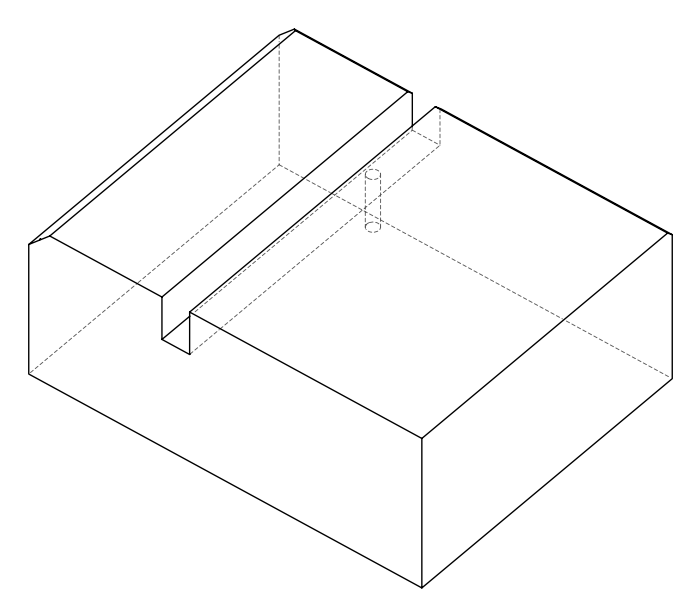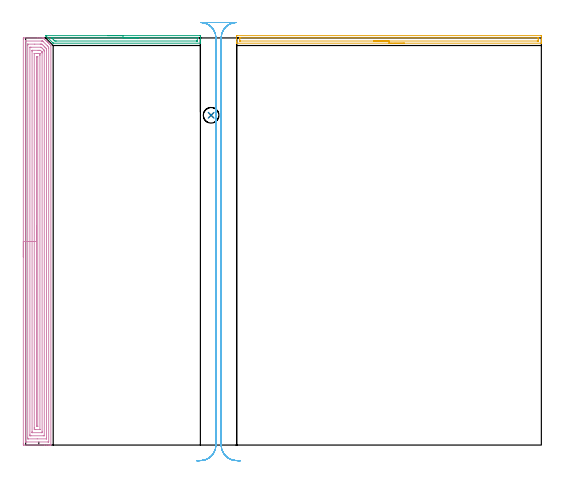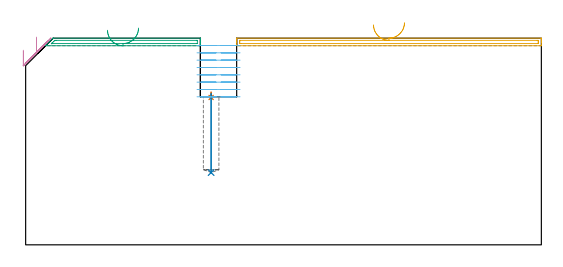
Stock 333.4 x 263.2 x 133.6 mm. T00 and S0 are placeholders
(PLAN: 6 operations, 3 tool changes, 30.2 min)
(1 SPOT_DRILL | STEP1POCKET | NXT0321_9005460120000 | 0.04 min | 4170 mm3)
(2 DRILL_BLIND_HOLE_INTO_CENTER | STEP1POCKET | NXT0301_072 | 0.21 min | 3874 mm3)
(3 AREA_MILL | FG_CHAMFER_SURFACE | UGT0205_001 | 1.75 min | 1281 mm3)
(4 AREA_MILL_1 | FG_CHAMFER_SURFACE_1 | UGT0205_001 | 14.94 min | 41618 mm3)
(5 AREA_MILL_2 | FG_CHAMFER_SURFACE_2 | UGT0205_001 | 3.33 min | 2406 mm3)
(6 MILL_RECTANGULAR_SLOT | SLOT_RECTANGULAR | UGT0201_094 | Follow Part, ap 5, ae 75% | 9.97 min | 229276 mm3)
(TOOL NXT0321_9005460120000 | NC Spot Drill, 142deg, 12mm, Carbide, Uncoated | D12 PA142 FL30 Z2)
(TOOL NXT0301_072 | Carbide Drill 10.1mm [860.1-1010-051A1-MM 2214] | D10.1 PA140 FL71 Z2)
(TOOL UGT0205_001 | Chamfer Mill 20 x 3 x 45 deg. | D20 FL50 Z2)
(TOOL UGT0201_094 | End mill 20 mm | D20 FL38 Z4)
(OP 1 SPOT_DRILL)
G17 G21 G94 G90
T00 M6
G54
G17 G0 G90 X119.9 Y213.2 S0 M3
G43 Z143.6 H0
G94 G81 G98 Z95.265 F250. R98.7
G80
M5
M2
(OP 2 DRILL_BLIND_HOLE_INTO_CENTER)
G17 G21 G94 G90
T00 M6
G54
G17 G0 G90 X119.9 Y213.2 S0 M3
G43 Z143.6 H1
G94 G81 G98 Z46.7 F250. R97.7
G80
M5
M2
(OP 3 AREA_MILL)
G17 G21 G94 G90
T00 M6
G54
G17 G0 G90 X52.95 Y264.7 S1061 M3
G43 Z143.6 H0
Z138.7
G94 G1 X52.988 Z137.828 F250.
X53.102 Z136.964
X53.291 Z136.112
X53.553 Z135.28
X53.887 Z134.474
X54.29 Z133.7
X54.759 Z132.964
X55.29 Z132.272
X55.879 Z131.629
X56.522 Z131.04
X57.214 Z130.509
X57.95 Z130.04
X58.724 Z129.637
X59.53 Z129.303
X60.362 Z129.041
X61.214 Z128.852
X62.079 Z128.738
X62.95 Z128.7
X112.412
X112.694 Y264.697 Z128.701
X112.99 Y264.693 Z128.702
X113. Y264.423 Z128.973
Y264.127 Z129.268
Y263.554 Z129.841
Y262.962 Z130.435
Y262.684 Z130.712
Y262.093 Z131.304
Y261.815 Z131.58
Y261.26 Z132.139
Y260.946 Z132.453
Y260.077 Z133.321
Y259.977 Z133.422
X112.997 Y259.886 Z133.505
X112.99 Y259.803 Z133.588
X112.858 Y259.8 Z133.6
X17.944
X17.805 Y259.803 Z133.589
X17.747 Y259.855 Z133.541
X17.562 Y260.038 Z133.362
X13.176 Y264.423 Z128.974
X13.043 Y264.557 Z128.841
X12.997 Y264.601 Z128.794
X12.906 Y264.69 Z128.7
X12.903 Y264.694 Z128.695
X13.043 Y264.7 Z128.7
X62.95
Y263.286 Z130.114
X110.63 Y263.285 Z130.115
X110.907 Y263.283 Z130.117
X110.969 Y263.279 Z130.121
X110.991 Y263.276 Z130.124
X110.993 Y263.265 Z130.135
X110.998 Y263.194 Z130.206
X110.999 Y261.455 Z131.945
X110.996 Y261.334 Z132.066
X110.99 Y261.239 Z132.161
X110.987 Y261.22 Z132.18
X110.975 Y261.219 Z132.181
X110.938 Y261.217 Z132.183
X110.63 Y261.215 Z132.185
X110.355 Y261.214 Z132.186
X19.727 Y261.215 Z132.185
X19.45 Y261.216 Z132.184
X18.835 Y261.221 Z132.179
X18.236 Y261.815 Z131.585
X17.944 Y262.106 Z131.294
X17.365 Y262.684 Z130.716
X17.053 Y262.998 Z130.402
X16.79 Y263.268 Z130.132
X16.782 Y263.28 Z130.12
Y263.281 Z130.119
X16.819 Y263.283 Z130.117
X16.897 Y263.285 Z130.115
X17.053 Y263.286 Z130.114
X62.95
X63.822 Z130.152
X64.687 Z130.266
X65.538 Z130.455
X66.37 Z130.717
X67.176 Z131.051
X67.95 Z131.454
X68.686 Z131.923
X69.378 Z132.454
X70.021 Z133.043
X70.611 Z133.686
X71.142 Z134.378
X71.61 Z135.114
X72.013 Z135.888
X72.347 Z136.694
X72.609 Z137.526
X72.798 Z138.378
X72.912 Z139.243
X72.95 Z140.114
G0 Z143.6
M5
M2
(OP 4 AREA_MILL_1)
G17 G21 G94 G90
T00 M6
G54
G17 G0 G90 X-1.5 Y121.6 S1061 M3
G43 Z143.6 H0
Z125.8
G94 G1 Y121.638 Z124.928 F250.
Y121.752 Z124.064
Y121.941 Z123.212
Y122.203 Z122.38
Y122.537 Z121.574
Y122.94 Z120.8
Y123.408 Z120.064
Y123.94 Z119.372
Y124.529 Z118.729
Y125.172 Z118.14
Y125.864 Z117.608
Y126.6 Z117.14
Y127.374 Z116.737
Y128.18 Z116.403
Y129.012 Z116.141
Y129.863 Z115.952
Y130.728 Z115.838
Y131.6 Z115.8
Y262.18
X-1.499 Y262.573 Z115.801
X-1.495 Y263.069 Z115.803
X-1.492 Y263.191 Z115.806
X-1.004 Y263.2 Z116.293
X7.842 Z125.137
X9.255 Z126.551
X10.496 Z127.79
X11.031 Z128.329
X11.381 Y263.195 Z128.68
X11.396 Y263.192 Z128.695
X11.432 Y263.169 Z128.731
X11.623 Y262.978 Z128.922
X11.676 Y262.926 Z128.973
X11.73 Y262.871 Z129.029
X11.914 Y262.686 Z129.213
X11.971 Y262.631 Z129.267
X12.028 Y262.573 Z129.327
X12.206 Y262.394 Z129.505
X12.265 Y262.336 Z129.562
X12.95 Y261.65 Z130.25
X13.15 Y261.452 Z130.446
X13.808 Y260.792 Z131.108
X14.035 Y260.567 Z131.331
X14.666 Y259.934 Z131.965
X14.71 Y259.891 Z132.009
X14.919 Y259.682 Z132.215
X15.523 Y259.077 Z132.823
X16.253 Y258.347 Z133.551
X16.296 Y258.303 Z133.589
X16.3 Y258.103 Z133.6
Y0.18
X16.297 Y0.01 Z133.588
X16.279 Y0.008 Z133.57
X15.9 Y0. Z133.2
X15.633 Z132.932
X14.919 Z132.214
X13.678 Z130.975
X12.265 Z129.561
X-1.004 Y0.001 Z116.293
X-1.222 Y0.003 Z116.076
X-1.492 Y0.009 Z115.806
X-1.495 Y0.131 Z115.803
X-1.499 Y0.627 Z115.801
X-1.5 Y1.129 Z115.8
Y131.6
X-0.086 Z117.214
X-0.085 Y261.107 Z117.215
X-0.083 Y261.161 Z117.217
X-0.081 Y261.185 Z117.219
X-0.079 Y261.19 Z117.221
X-0.056 Y261.192 Z117.244
X0.355 Y261.199 Z117.655
X10.086 Z127.386
X10.496 Y261.196 Z127.796
X10.907 Y261.19 Z128.207
X10.954 Y261.185 Z128.254
X10.981 Y261.162 Z128.281
X11.037 Y261.111 Z128.337
X11.146 Y261.003 Z128.446
X11.366 Y260.785 Z128.666
X14.043 Y258.107 Z131.343
X14.879 Y257.25 Z132.179
X14.886 Y256.315 Z132.186
X14.885 Y2.093 Z132.185
X14.883 Y2.039 Z132.183
X14.881 Y2.015 Z132.181
X14.879 Y2.01 Z132.179
X14.856 Y2.008 Z132.156
X14.445 Y2.001 Z131.745
X0.765 Y2. Z118.065
X0.29 Y2.002 Z117.59
X0.04 Y2.008 Z117.34
X-0.079 Y2.012 Z117.221
X-0.085 Y2.381 Z117.215
Y2.415
X-0.086 Y131.6 Z117.214
X1.328 Z118.628
X1.329 Y258.427 Z118.629
X1.331 Y258.997 Z118.631
X1.334 Y259.158 Z118.634
X1.335 Y259.19 Z118.635
X1.382 Y259.194 Z118.682
X1.45 Y259.198 Z118.75
X5.872 Y259.2 Z123.172
X9.41 Z126.71
X9.612 Y259.199 Z126.912
X10.299 Y259.196 Z127.599
X10.496 Y259.19 Z127.796
X10.698 Y258.997 Z127.998
X11.381 Y258.319 Z128.681
X11.598 Y258.103 Z128.898
X12.265 Y257.435 Z129.565
X12.492 Y257.209 Z129.792
X13.15 Y256.546 Z130.45
X13.377 Y256.315 Z130.677
X13.452 Y256.231 Z130.752
X13.464 Y256.151 Z130.764
X13.467 Y255.994 Z130.767
X13.471 Y255.421 Z130.771
Y255.096
Y4.773
X13.469 Y4.203 Z130.769
X13.466 Y4.042 Z130.766
X13.465 Y4.01 Z130.765
X13.418 Y4.006 Z130.718
X13.35 Y4.002 Z130.65
X7.501 Y4. Z124.801
X1.85 Y4.001 Z119.15
X1.65 Y4.004 Z118.95
X1.449 Y4.01 Z118.749
X1.335 Y4.018 Z118.635
X1.332 Y4.095 Z118.632
X1.33 Y4.203 Z118.63
X1.329 Y4.528 Z118.629
X1.328 Y131.6 Z118.628
X2.743 Z120.043
Y256.998
X2.744 Y257.096 Z120.044
X2.747 Y257.155 Z120.047
X2.749 Y257.182 Z120.049
X2.764 Y257.19 Z120.064
X2.981 Y257.194 Z120.281
X3.419 Y257.2 Z120.719
X9.62 Z126.92
X10.062 Y257.177 Z127.362
X10.496 Y256.75 Z127.796
X10.936 Y256.315 Z128.236
X11.381 Y255.87 Z128.681
X11.83 Y255.421 Z129.13
X11.981 Y255.264 Z129.281
X12.034 Y255.205 Z129.334
X12.051 Y255.181 Z129.351
X12.052 Y255.163 Z129.352
X12.055 Y255.079 Z129.355
X12.057 Y254.737 Z129.357
Y254.527
Y6.202
X12.055 Y6.104 Z129.355
X12.053 Y6.045 Z129.353
X12.051 Y6.018 Z129.351
X12.036 Y6.01 Z129.336
X11.819 Y6.006 Z129.119
X11.381 Y6. Z128.681
X3.419 Z120.719
X2.979 Y6.005 Z120.279
X2.765 Y6.01 Z120.065
X2.749 Y6.014 Z120.049
X2.747 Y6.031 Z120.047
X2.744 Y6.07 Z120.044
X2.743 Y6.124 Z120.043
Y6.675
Y131.6
X4.157 Z121.457
Y254.675
X4.158 Y254.823 Z121.458
X4.163 Y255.12 Z121.463
X4.165 Y255.191 Z121.465
X4.18 Y255.194 Z121.48
X4.221 Y255.197 Z121.521
X4.304 Y255.199 Z121.604
X4.522 Y255.2 Z121.822
X8.061 Z125.361
X8.727 Y255.199 Z126.027
X8.948 Y255.197 Z126.248
X9.612 Y255.181 Z126.912
X10.274 Y254.527 Z127.574
X10.496 Y254.305 Z127.796
X10.578 Y254.22 Z127.878
X10.618 Y254.176 Z127.918
X10.635 Y254.155 Z127.935
X10.637 Y254.077 Z127.937
X10.642 Y253.781 Z127.942
X10.643 Y253.633 Z127.943
Y253.484
Y8.525
X10.642 Y8.377 Z127.942
X10.637 Y8.08 Z127.937
X10.635 Y8.009 Z127.935
X10.62 Y8.006 Z127.92
X10.579 Y8.003 Z127.879
X10.496 Y8.001 Z127.796
X10.278 Y8. Z127.578
X4.209 Y8.001 Z121.509
X4.18 Y8.002 Z121.48
X4.167 Y8.005 Z121.467
X4.165 Y8.008 Z121.465
X4.162 Y8.031 Z121.462
X4.159 Y8.228 Z121.459
X4.157 Y8.822 Z121.457
Y131.6
X5.571 Z122.871
X5.572 Y252.992 Z122.872
X5.573 Y253.119 Z122.873
X5.576 Y253.181 Z122.876
X5.578 Y253.189 Z122.878
X5.587 Y253.193 Z122.887
X5.618 Y253.198 Z122.918
X7.386 Y253.2 Z124.686
X7.842 Y253.199 Z125.142
X8.272 Y253.198 Z125.572
X8.727 Y253.19 Z126.027
X9.166 Y253.174 Z126.466
X9.217 Y253.123 Z126.517
X9.222 Y253.042 Z126.522
X9.226 Y252.907 Z126.526
X9.228 Y252.739 Z126.528
X9.229 Y252.231 Z126.529
Y251.845
X9.228 Y10.208 Z126.528
X9.227 Y10.081 Z126.527
X9.224 Y10.019 Z126.524
X9.222 Y10.011 Z126.522
X9.213 Y10.007 Z126.513
X9.182 Y10.002 Z126.482
X6.529 Y10. Z123.829
X6.073 Y10.001 Z123.373
X5.641 Y10.004 Z122.941
X5.581 Y10.01 Z122.881
X5.578 Y10.068 Z122.878
X5.574 Y10.461 Z122.874
X5.571 Y10.968 Z122.871
Y11.355
Y131.6
X6.985 Z124.285
Y250.951
X6.992 Y251.161 Z124.292
X7.437 Y251.19 Z124.737
X7.597 Y251.198 Z124.897
X7.725 Y251.199 Z125.025
X7.754 Y251.198 Z125.054
X7.782 Y251.195 Z125.082
X7.806 Y251.191 Z125.106
X7.814 Y250.951 Z125.114
X7.815 Y12.249 Z125.115
X7.813 Y12.04 Z125.113
X7.811 Y12.016 Z125.111
X7.809 Y12.01 Z125.109
X7.794 Y12.007 Z125.094
X7.729 Y12.002 Z125.029
X7.647 Y12.001 Z124.947
X7.523 Y12. Z124.823
X7.046 Y12.002 Z124.346
X7.018 Y12.005 Z124.318
X6.994 Y12.009 Z124.294
X6.985 Y12.249 Z124.285
Y131.6
Y132.472 Z124.323
Y133.336 Z124.437
Y134.188 Z124.626
Y135.02 Z124.888
Y135.826 Z125.222
Y136.6 Z125.625
Y137.336 Z126.094
Y138.028 Z126.625
Y138.671 Z127.214
Y139.26 Z127.857
Y139.791 Z128.55
Y140.26 Z129.285
Y140.663 Z130.059
Y140.997 Z130.865
Y141.259 Z131.697
Y141.448 Z132.549
Y141.562 Z133.414
Y141.6 Z134.285
G0 Z143.6
M5
M2
(OP 5 AREA_MILL_2)
G17 G21 G94 G90
T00 M6
G54
G17 G0 G90 X244.9 Y259.8 S1061 M3
G43 Z143.6 H0
G94 G1 X244.862 Z142.728 F250.
X244.748 Z141.864
X244.559 Z141.012
X244.297 Z140.18
X243.963 Z139.374
X243.56 Z138.6
X243.091 Z137.864
X242.56 Z137.172
X241.971 Z136.529
X241.328 Z135.94
X240.636 Z135.408
X239.9 Z134.94
X239.126 Z134.537
X238.32 Z134.203
X237.488 Z133.941
X236.636 Z133.752
X235.771 Z133.638
X234.9 Z133.6
X136.578
X136.41 Y259.803 Z133.588
X136.402 Y259.909 Z133.483
X136.4 Y260.021 Z133.379
Y260.254 Z133.145
Y260.946 Z132.448
Y262.161 Z131.235
Y262.685 Z130.71
Y264.161 Z129.235
X136.403 Y264.423 Z128.973
X136.41 Y264.694 Z128.702
X136.741 Y264.698 Z128.7
X137.025 Y264.7
X332.775
X333.059 Y264.698
X333.39 Y264.694 Z128.702
X333.4 Y264.423 Z128.973
Y262.685 Z130.71
Y262.161 Z131.235
Y261.815 Z131.58
Y261.292 Z132.104
Y260.946 Z132.448
Y260.255 Z133.145
Y260.021 Z133.379
X333.399 Y259.91 Z133.482
X333.397 Y259.855 Z133.536
X333.39 Y259.803 Z133.588
X333.222 Y259.8 Z133.6
X234.9
Y261.214 Z132.186
X138.812 Y261.215 Z132.185
X138.535 Y261.216 Z132.184
X138.449 Y261.219 Z132.181
X138.413 Y261.221 Z132.179
X138.41 Y261.24 Z132.16
X138.403 Y261.345 Z132.055
X138.401 Y261.815 Z131.585
X138.4 Y262.216 Z131.184
Y262.685 Z130.715
X138.401 Y263.085 Z130.315
X138.405 Y263.219 Z130.181
X138.41 Y263.266 Z130.134
X138.415 Y263.28 Z130.12
X138.427 Y263.281 Z130.119
X138.503 Y263.283 Z130.117
X138.812 Y263.285 Z130.115
X139.088 Y263.286 Z130.114
X330.987 Y263.285 Z130.115
X331.265 Y263.284 Z130.116
X331.351 Y263.281 Z130.119
X331.387 Y263.279 Z130.121
X331.39 Y263.26 Z130.14
X331.397 Y263.155 Z130.245
X331.399 Y262.685 Z130.715
X331.4 Y262.284 Z131.116
Y261.815 Z131.585
X331.399 Y261.415 Z131.985
X331.394 Y261.281 Z132.119
X331.39 Y261.234 Z132.166
X331.385 Y261.22 Z132.18
X331.373 Y261.219 Z132.181
X331.297 Y261.217 Z132.183
X330.987 Y261.215 Z132.185
X330.712 Y261.214 Z132.186
X234.9
X234.028 Z132.224
X233.163 Z132.338
X232.312 Z132.527
X231.48 Z132.789
X230.674 Z133.123
X229.9 Z133.526
X229.164 Z133.994
X228.472 Z134.525
X227.829 Z135.115
X227.239 Z135.758
X226.708 Z136.45
X226.24 Z137.186
X225.837 Z137.96
X225.503 Z138.766
X225.241 Z139.598
X225.052 Z140.449
X224.938 Z141.314
X224.9 Z142.186
G0 Z143.6
M5
M2
(OP 6 MILL_RECTANGULAR_SLOT)
G17 G21 G94 G90
T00 M6
G54
G17 G0 G90 X138.617 Y-10.202 S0 M3
G43 Z143.6 H0
Z128.862
G94 G1 X135.626 Y-9.97 F250.
G2 X126.4 Y0. R10. F500.
G1 Y263.2
G2 X135.718 Y273.177 R10.
G1 X135.737 Y273.2
X113.634
X113.655 Y273.179
G2 X123. Y263.2 R10.
G1 Y0.
G2 X113.774 Y-9.97 R10.
G1 X110.783 Y-10.202 F250.
G0 X138.617 Z124.125
G1 X135.626 Y-9.97
G2 X126.4 Y0. R10. F500.
G1 Y263.2
G2 X135.953 Y273.19 R10.
G1 X113.447
G2 X123. Y263.2 R10.
G1 Y0.
G2 X113.774 Y-9.97 R10.
G1 X110.783 Y-10.202 F250.
G0 X138.617 Z119.387
G1 X135.626 Y-9.97
G2 X126.4 Y0. R10. F500.
G1 Y263.2
G2 X135.953 Y273.19 R10.
G1 X113.447
G2 X123. Y263.2 R10.
G1 Y0.
G2 X113.774 Y-9.97 R10.
G1 X110.783 Y-10.202 F250.
G0 X138.617 Z114.65
G1 X135.626 Y-9.97
G2 X126.4 Y0. R10. F500.
G1 Y263.2
G2 X135.953 Y273.19 R10.
G1 Y273.2
X113.447
Y273.19
G2 X123. Y263.2 R10.
G1 Y0.
G2 X113.774 Y-9.97 R10.
G1 X110.783 Y-10.202 F250.
G0 X138.617 Z109.912
G1 X135.626 Y-9.97
G2 X126.4 Y0. R10. F500.
G1 Y263.2
G2 X135.953 Y273.19 R10.
G1 Y273.2
X113.447
Y273.19
G2 X123. Y263.2 R10.
G1 Y0.
G2 X113.774 Y-9.97 R10.
G1 X110.783 Y-10.202 F250.
G0 X138.617 Z105.175
G1 X135.626 Y-9.97
G2 X126.4 Y0. R10. F500.
G1 Y263.2
G2 X135.953 Y273.19 R10.
G1 Y273.2
X113.447
Y273.19
G2 X123. Y263.2 R10.
G1 Y0.
G2 X113.774 Y-9.97 R10.
G1 X110.783 Y-10.202 F250.
G0 X138.617 Z100.437
G1 X135.626 Y-9.97
G2 X126.4 Y0. R10. F500.
G1 Y263.2
G2 X135.953 Y273.19 R10.
G1 Y273.2
X113.447
Y273.19
G2 X123. Y263.2 R10.
G1 Y0.
G2 X113.774 Y-9.97 R10.
G1 X110.783 Y-10.202 F250.
G0 X138.617 Z95.7
G1 X135.626 Y-9.97
G2 X126.4 Y0. R10. F500.
G1 Y263.2
G2 X135.953 Y273.19 R10.
G1 Y273.2
X113.447
Y273.19
G2 X123. Y263.2 R10.
G1 Y0.
G2 X113.774 Y-9.97 R10.
G1 X110.783 Y-10.202 F250.
G0 Z143.6
M5
M2
